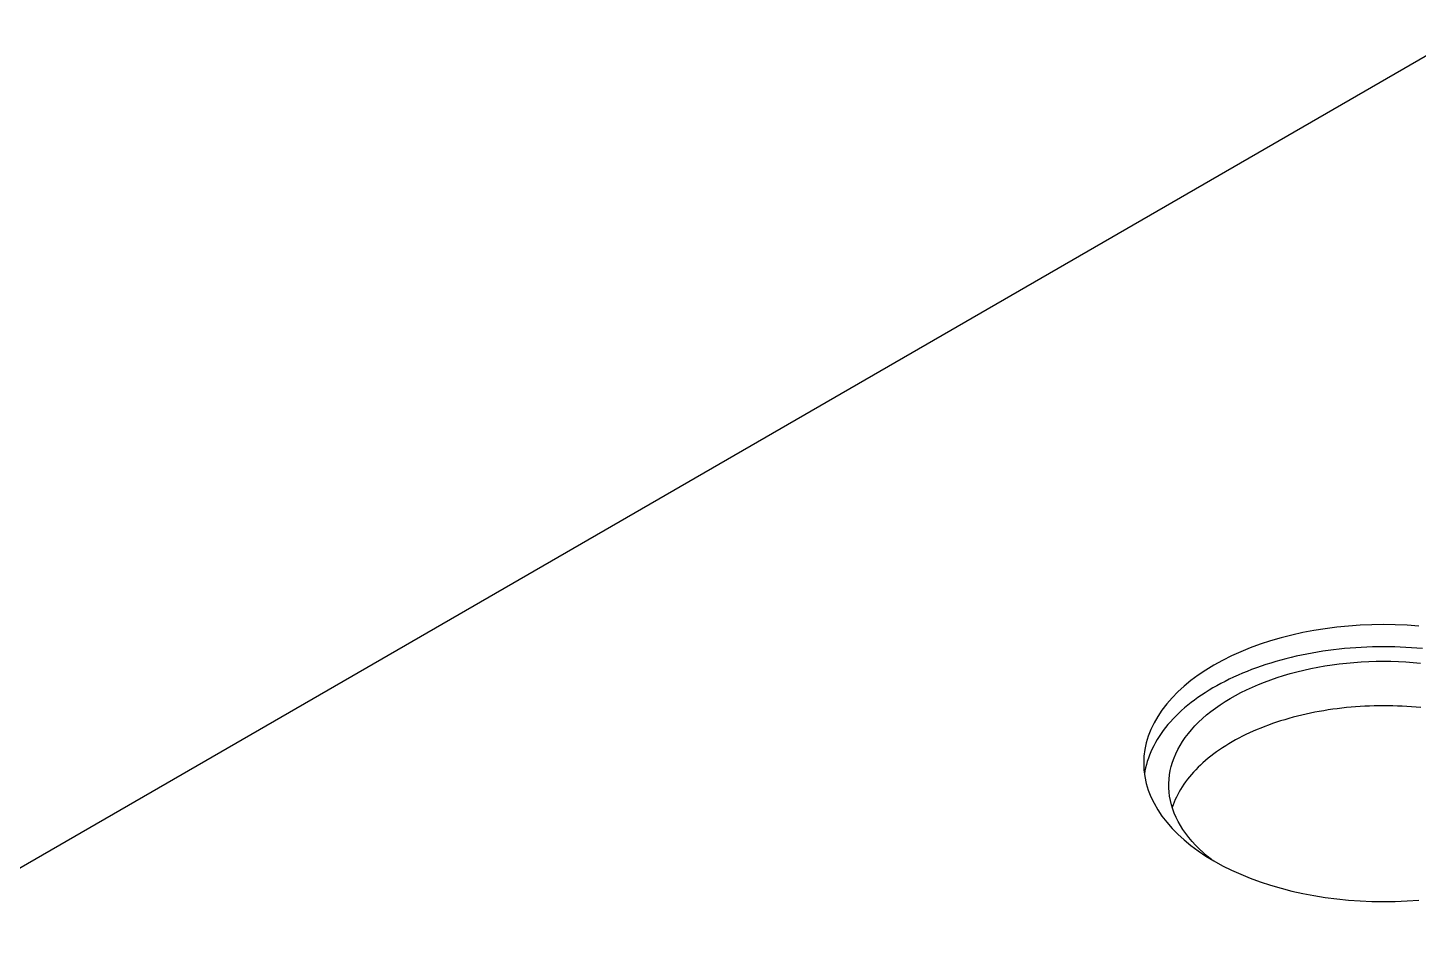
# Model space of a CAD drawing. Extents: x 1.5 to 17.7, y 2.4 to 12.
# Drawn here: x 4.874 to 8.063, y 9.938 to 11.996 of the extents above; entities that cross this region are included whole.
import ezdxf

# ---------------------------------------------------------------- set-up
doc = ezdxf.new("R2010")
doc.units = 0
doc.layers.get('0').update_dxf_attribs({"linetype": 'CONTINUOUS'})

# ---------------------------------------------------------------- blocks, each defined once
blk = doc.blocks.new('A$C44197991')
at = {"color": 0, "linetype": 'CONTINUOUS', "extrusion": (-2e-16, 0.816497, 0.57735)}
blk.add_line((3.6331, -0.1675), (10.3506, 3.7108), dxfattribs=at)
at = {"color": 0, "linetype": 'CONTINUOUS'}
for points in [[(10.2233, 2.3393, 0), (10.1965, 2.3412, 0), (10.1695, 2.3424, 0), (10.1426, 2.3428, 0), (10.1156, 2.3424, 0), (10.0886, 2.3412, 0), (10.0619, 2.3393, 0), (10.0353, 2.3367, 0), (10.0089, 2.3332, 0), (9.9829, 2.3291, 0), (9.9573, 2.3242, 0), (9.9321, 2.3186, 0), (9.9074, 2.3123, 0), (9.8833, 2.3053, 0), (9.8598, 2.2976, 0), (9.837, 2.2892, 0), (9.8149, 2.2803, 0), (9.7936, 2.2707, 0), (9.7732, 2.2605, 0), (9.7537, 2.2498, 0), (9.735, 2.2385, 0), (9.7174, 2.2267, 0), (9.7008, 2.2144, 0), (9.6852, 2.2016, 0), (9.6708, 2.1885, 0), (9.6575, 2.1749, 0), (9.6454, 2.161, 0), (9.6344, 2.1467, 0), (9.6247, 2.1322, 0), (9.6162, 2.1174, 0), (9.609, 2.1024, 0), (9.6031, 2.0872, 0), (9.5985, 2.0718, 0), (9.5952, 2.0563, 0), (9.5932, 2.0408, 0), (9.5926, 2.0252, 0), (9.5932, 2.0096, 0), (9.5952, 1.9941, 0), (9.5985, 1.9786, 0), (9.6031, 1.9633, 0), (9.609, 1.9481, 0), (9.6162, 1.933, 0), (9.6247, 1.9182, 0), (9.6344, 1.9037, 0), (9.6454, 1.8895, 0), (9.6575, 1.8755, 0), (9.6708, 1.862, 0), (9.6852, 1.8488, 0), (9.7008, 1.836, 0), (9.7174, 1.8238, 0), (9.735, 1.812, 0), (9.7537, 1.8007, 0), (9.7732, 1.7899, 0), (9.7936, 1.7797, 0), (9.8149, 1.7702, 0), (9.837, 1.7612, 0), (9.8598, 1.7529, 0), (9.8833, 1.7452, 0), (9.9074, 1.7382, 0), (9.9321, 1.7318, 0), (9.9573, 1.7262, 0), (9.9829, 1.7213, 0), (10.0089, 1.7172, 0), (10.0353, 1.7138, 0), (10.0619, 1.7111, 0), (10.0886, 1.7092, 0), (10.1156, 1.7081, 0), (10.1426, 1.7077, 0), (10.1695, 1.7081, 0), (10.1965, 1.7092, 0), (10.2233, 1.7111, 0)], [(10.2318, 2.2875, 0), (10.2192, 2.2886, 0), (10.2065, 2.2896, 0), (10.1937, 2.2904, 0), (10.1809, 2.291, 0), (10.1682, 2.2914, 0), (10.1554, 2.2916, 0), (10.1426, 2.2917, 0), (10.1298, 2.2916, 0), (10.117, 2.2914, 0), (10.1042, 2.291, 0), (10.0914, 2.2904, 0), (10.0787, 2.2896, 0), (10.066, 2.2886, 0), (10.0533, 2.2875, 0), (10.0407, 2.2862, 0), (10.0281, 2.2848, 0), (10.0156, 2.2832, 0), (10.0032, 2.2814, 0), (9.9909, 2.2794, 0), (9.9786, 2.2773, 0), (9.9664, 2.275, 0), (9.9543, 2.2725, 0), (9.9423, 2.2699, 0), (9.9305, 2.2672, 0), (9.9187, 2.2642, 0), (9.9071, 2.2612, 0), (9.8956, 2.2579, 0), (9.8842, 2.2545, 0), (9.8729, 2.251, 0), (9.8619, 2.2473, 0), (9.8509, 2.2434, 0), (9.8401, 2.2394, 0), (9.8295, 2.2353, 0), (9.8191, 2.231, 0), (9.8088, 2.2266, 0), (9.7987, 2.222, 0), (9.7888, 2.2173, 0), (9.7791, 2.2125, 0), (9.7696, 2.2076, 0), (9.7603, 2.2025, 0), (9.7512, 2.1973, 0), (9.7423, 2.192, 0), (9.7336, 2.1865, 0), (9.7252, 2.181, 0), (9.7169, 2.1753, 0), (9.7089, 2.1695, 0), (9.7012, 2.1637, 0), (9.6937, 2.1577, 0), (9.6864, 2.1516, 0), (9.6793, 2.1454, 0), (9.6726, 2.1391, 0), (9.6661, 2.1328, 0), (9.6598, 2.1263, 0), (9.6538, 2.1198, 0), (9.648, 2.1132, 0), (9.6426, 2.1065, 0), (9.6374, 2.0997, 0), (9.6324, 2.0929, 0), (9.6278, 2.086, 0), (9.6234, 2.0791, 0), (9.6193, 2.072, 0), (9.6155, 2.065, 0), (9.612, 2.0579, 0), (9.6088, 2.0507, 0), (9.6058, 2.0435, 0), (9.6032, 2.0363, 0), (9.6008, 2.029, 0), (9.5988, 2.0217, 0), (9.597, 2.0144, 0), (9.5955, 2.0071, 0), (9.5943, 1.9997, 0)], [(9.7481, 1.8039, 0), (9.7381, 1.8119, 0), (9.7287, 1.8201, 0), (9.7197, 1.8284, 0), (9.7112, 1.8369, 0), (9.7033, 1.8456, 0), (9.6958, 1.8545, 0), (9.6889, 1.8635, 0), (9.6826, 1.8726, 0), (9.6768, 1.8818, 0), (9.6715, 1.8912, 0), (9.6668, 1.9006, 0), (9.6627, 1.9102, 0), (9.6592, 1.9198, 0), (9.6562, 1.9295, 0), (9.6538, 1.9392, 0), (9.652, 1.949, 0), (9.6508, 1.9588, 0), (9.6502, 1.9686, 0), (9.6501, 1.9784, 0), (9.6507, 1.9883, 0), (9.6518, 1.9981, 0), (9.6535, 2.0078, 0), (9.6558, 2.0176, 0), (9.6587, 2.0273, 0), (9.6622, 2.0369, 0), (9.6662, 2.0465, 0), (9.6708, 2.0559, 0), (9.676, 2.0653, 0), (9.6817, 2.0745, 0), (9.688, 2.0837, 0), (9.6949, 2.0927, 0), (9.7022, 2.1015, 0), (9.7101, 2.1103, 0), (9.7185, 2.1188, 0), (9.7274, 2.1272, 0), (9.7368, 2.1354, 0), (9.7467, 2.1434, 0), (9.7571, 2.1512, 0), (9.7679, 2.1588, 0), (9.7792, 2.1661, 0), (9.7909, 2.1733, 0), (9.803, 2.1802, 0), (9.8156, 2.1868, 0), (9.8285, 2.1932, 0), (9.8418, 2.1993, 0), (9.8555, 2.2052, 0), (9.8695, 2.2108, 0), (9.8838, 2.2161, 0), (9.8984, 2.2211, 0), (9.9134, 2.2259, 0), (9.9286, 2.2303, 0), (9.944, 2.2344, 0), (9.9597, 2.2382, 0), (9.9756, 2.2417, 0), (9.9918, 2.2449, 0), (10.0081, 2.2477, 0), (10.0245, 2.2502, 0), (10.0411, 2.2524, 0), (10.0578, 2.2543, 0), (10.0747, 2.2558, 0), (10.0916, 2.257, 0), (10.1085, 2.2578, 0), (10.1255, 2.2584, 0), (10.1426, 2.2585, 0), (10.1596, 2.2584, 0), (10.1766, 2.2578, 0), (10.1935, 2.257, 0), (10.2105, 2.2558, 0), (10.2273, 2.2543, 0)], [(10.2277, 2.1522, 0), (10.2172, 2.1532, 0), (10.2066, 2.154, 0), (10.1959, 2.1548, 0), (10.1853, 2.1554, 0), (10.1746, 2.1559, 0), (10.1639, 2.1562, 0), (10.1533, 2.1564, 0), (10.1426, 2.1565, 0), (10.1319, 2.1564, 0), (10.1212, 2.1562, 0), (10.1105, 2.1559, 0), (10.0998, 2.1554, 0), (10.0892, 2.1548, 0), (10.0785, 2.154, 0), (10.068, 2.1532, 0), (10.0574, 2.1522, 0), (10.0469, 2.1511, 0), (10.0364, 2.1498, 0), (10.026, 2.1484, 0), (10.0156, 2.1469, 0), (10.0053, 2.1452, 0), (9.9951, 2.1434, 0), (9.9849, 2.1415, 0), (9.9748, 2.1395, 0), (9.9648, 2.1373, 0), (9.9548, 2.135, 0), (9.945, 2.1326, 0), (9.9352, 2.1301, 0), (9.9256, 2.1274, 0), (9.916, 2.1246, 0), (9.9066, 2.1217, 0), (9.8972, 2.1187, 0), (9.888, 2.1155, 0), (9.8789, 2.1123, 0), (9.87, 2.1089, 0), (9.8611, 2.1055, 0), (9.8524, 2.1019, 0), (9.8438, 2.0982, 0), (9.8354, 2.0944, 0), (9.8271, 2.0905, 0), (9.819, 2.0865, 0), (9.811, 2.0824, 0), (9.8031, 2.0782, 0), (9.7955, 2.0739, 0), (9.788, 2.0694, 0), (9.7806, 2.065, 0), (9.7735, 2.0604, 0), (9.7665, 2.0557, 0), (9.7596, 2.0509, 0), (9.753, 2.0461, 0), (9.7465, 2.0412, 0), (9.7403, 2.0362, 0), (9.7342, 2.0311, 0), (9.7283, 2.0259, 0), (9.7226, 2.0207, 0), (9.7171, 2.0154, 0), (9.7119, 2.01, 0), (9.7068, 2.0046, 0), (9.7019, 1.9991, 0), (9.6972, 1.9935, 0), (9.6927, 1.9879, 0), (9.6885, 1.9822, 0), (9.6845, 1.9765, 0), (9.6806, 1.9708, 0), (9.677, 1.9649, 0), (9.6737, 1.9591, 0), (9.6705, 1.9532, 0), (9.6676, 1.9472, 0), (9.6648, 1.9413, 0), (9.6623, 1.9352, 0), (9.6601, 1.9292, 0), (9.658, 1.9231, 0)]]:
    blk.add_polyline3d(points, dxfattribs=at)

msp = doc.modelspace()

# ---------------------------------------------------------------- block references
msp.add_blockref('A$C44197991', (-2.1591, 8.285))

doc.saveas('drawing.dxf')
